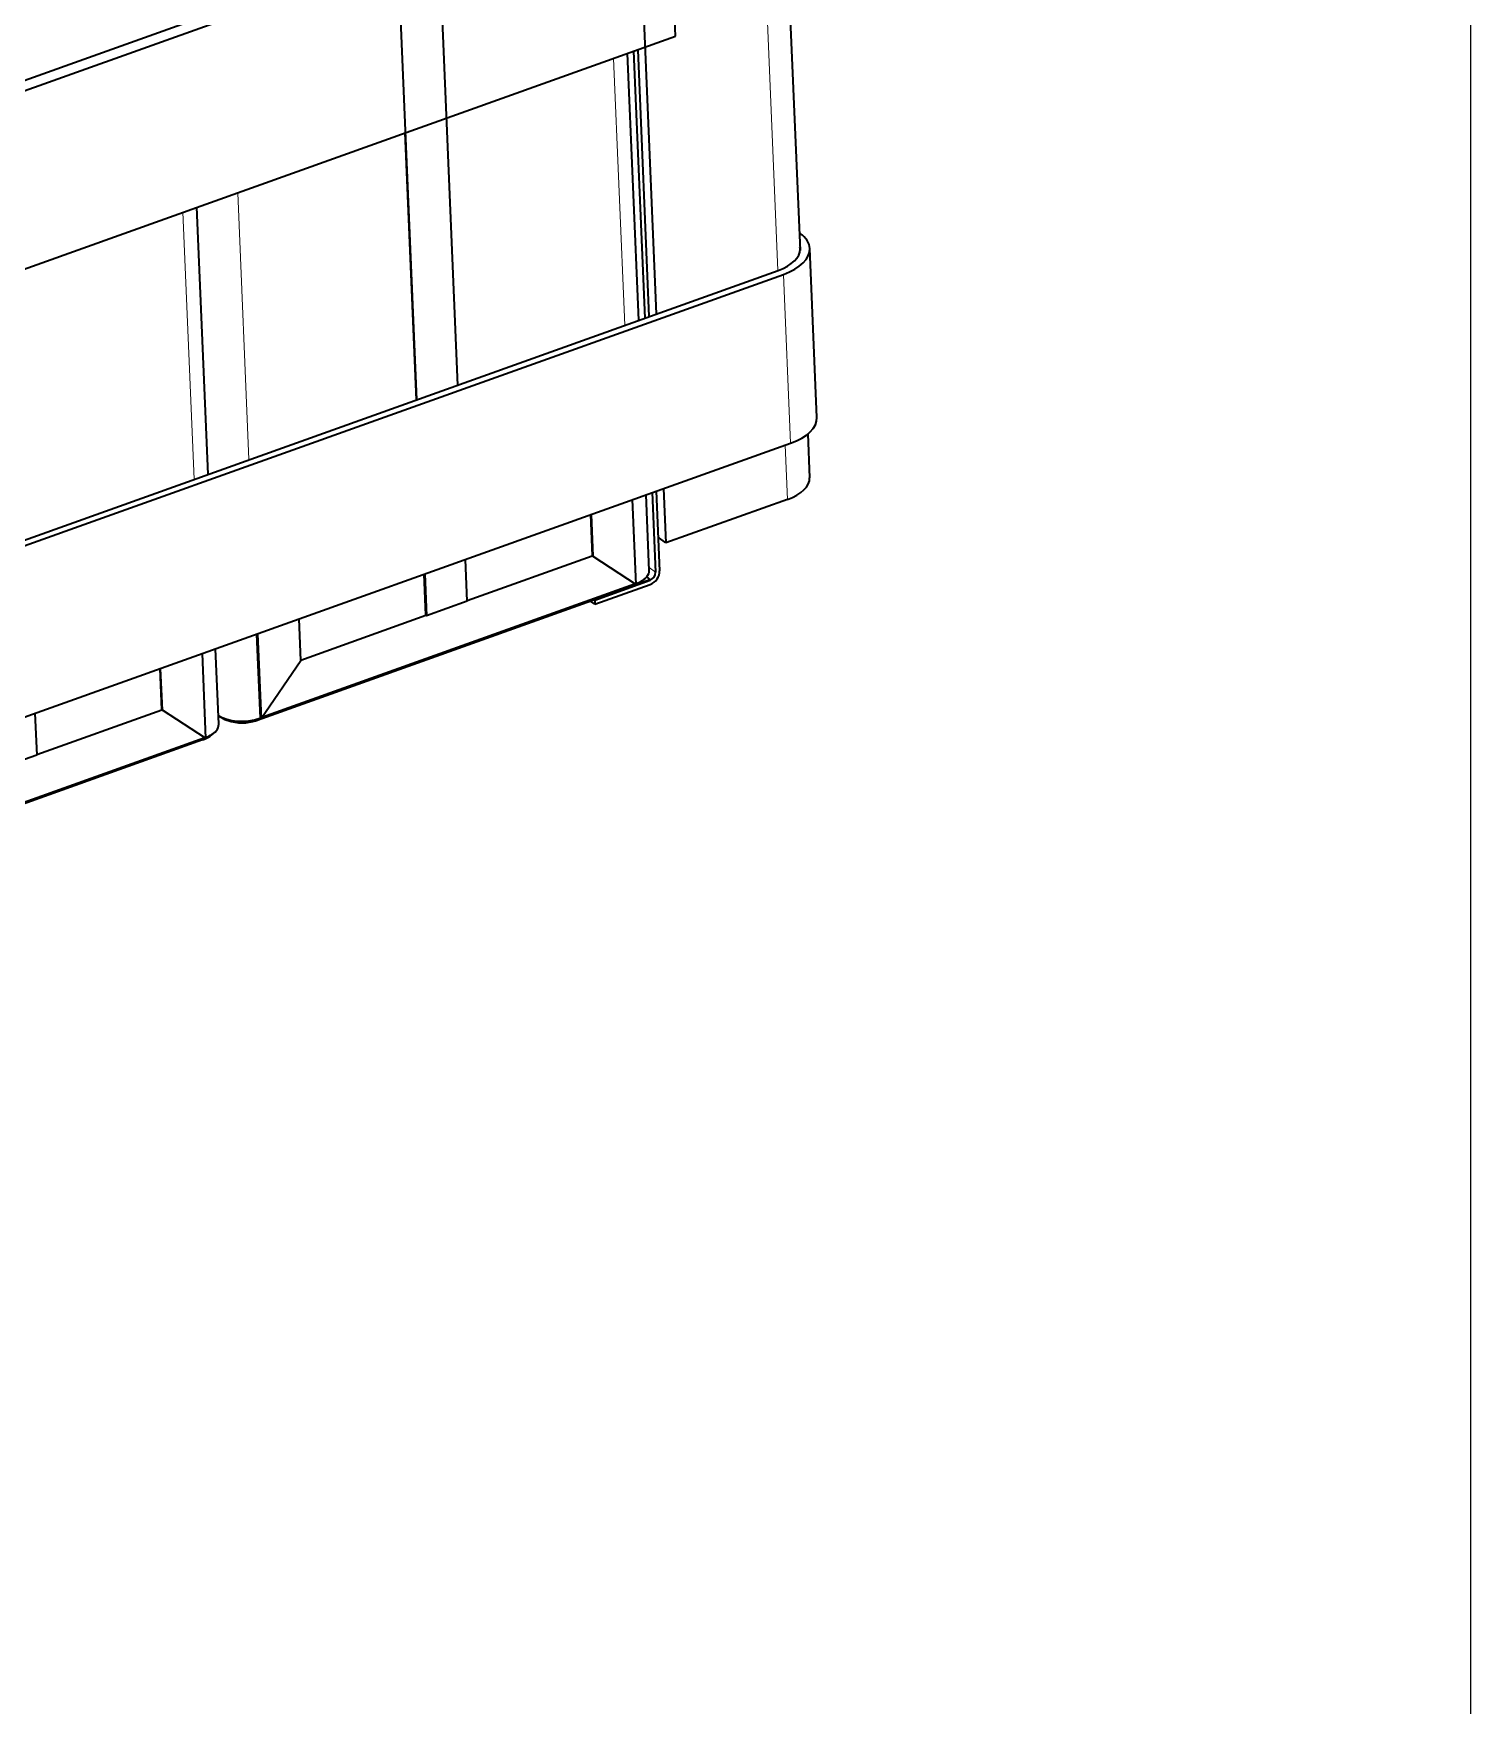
# Model space of a CAD drawing. Extents: x -1334 to -16, y -214 to 699.
# Drawn here: x -163.3 to -15.8, y 6 to 177.6 of the extents above; entities that cross this region are included whole.
import ezdxf

# ---------------------------------------------------------------- set-up
doc = ezdxf.new("R2010")
doc.units = 0

msp = doc.modelspace()

# ---------------------------------------------------------------- linework, layer by layer
at = {"color": 7, "lineweight": 35}
for p, q in [((-122.809, 213.842), (-119.764, 141.516)), ((-123.946, 140.02), (-126.991, 212.346)), ((-101.595, 201.561), (-99.374, 148.806)), ((-411.024, 84.547), (-99.159, 196.054)), ((-412.694, 82.878), (-98.175, 195.334)), ((-85.762, 182.386), (-84.622, 155.314)), ((-411.935, 64.856), (-97.416, 177.312)), ((-101.178, 148.161), (-102.331, 175.554)), ((-101.7, 175.78), (-100.547, 148.387)), ((-101.282, 175.93), (-100.129, 148.536)), ((-123.993, 140.004), (-125.146, 167.397)), ((-145.361, 132.364), (-146.515, 159.757)), ((-421.547, 33.614), (-86.88, 153.274)), ((-421, 33.214), (-86.333, 152.874)), ((-420.271, 15.885), (-85.603, 135.545)), ((-101.774, 120.881), (-140.336, 107.093)), ((-101.524, 121.106), (-139.848, 107.403)), ((-145.957, 105.083), (-184.519, 91.295)), ((-145.707, 105.308), (-184.031, 91.605))]:
    msp.add_line(p, q, dxfattribs=at)
at = {"color": 7, "lineweight": 35, "ltscale": 0.450956}
msp.add_line((-97.416, 177.312), (-98.175, 195.334), dxfattribs=at)
at = {"color": 7, "lineweight": 13}
for p, q in [((-88.069, 181.244), (-86.891, 153.27)), ((-103.774, 175.039), (-102.621, 147.645)), ((-141.183, 133.857), (-142.336, 161.251)), ((-147.957, 159.241), (-146.804, 131.848))]:
    msp.add_line(p, q, dxfattribs=at)
at = {"color": 7, "lineweight": 35, "ltscale": 0.003242}
msp.add_line((-84.699, 157.143), (-84.595, 157.067), dxfattribs=at)
at = {"color": 7, "lineweight": 35, "ltscale": 0.433611}
msp.add_line((-82.889, 138.196), (-83.619, 155.525), dxfattribs=at)
at = {"color": 7, "lineweight": 13, "ltscale": 0.433611}
msp.add_line((-86.333, 152.874), (-85.603, 135.545), dxfattribs=at)
at = {"color": 7, "lineweight": 35, "ltscale": 0.112825}
msp.add_line((-83.83, 136.495), (-83.64, 131.986), dxfattribs=at)
at = {"color": 7, "lineweight": 13, "ltscale": 0.139568}
msp.add_line((-86.137, 135.354), (-85.902, 129.776), dxfattribs=at)
at = {"color": 7, "lineweight": 35, "ltscale": 0.204567}
for p, q in [((-99.793, 130.471), (-99.448, 122.296)), ((-99.374, 130.621), (-99.03, 122.445))]:
    msp.add_line(p, q, dxfattribs=at)
at = {"color": 7, "lineweight": 35, "ltscale": 0.139568}
msp.add_line((-98.62, 130.891), (-98.385, 125.313), dxfattribs=at)
at = {"color": 7, "lineweight": 35, "ltscale": 0.217623}
for p, q in [((-101.443, 121.053), (-101.809, 129.75)), ((-140.288, 115.992), (-139.922, 107.295)), ((-145.993, 113.953), (-145.626, 105.255))]:
    msp.add_line(p, q, dxfattribs=at)
at = {"color": 7, "lineweight": 35, "ltscale": 0.194141}
for p, q in [((-100.097, 122.487), (-100.424, 130.246)), ((-144.28, 106.689), (-144.607, 114.448))]:
    msp.add_line(p, q, dxfattribs=at)
at = {"color": 7, "lineweight": 35, "ltscale": 0.33143}
msp.add_line((-85.902, 129.776), (-98.385, 125.313), dxfattribs=at)
at = {"color": 7, "lineweight": 35, "ltscale": 0.105801}
for p, q in [((-106.119, 128.209), (-105.941, 123.981)), ((-123.014, 117.877), (-123.192, 122.105)), ((-150.125, 108.183), (-150.303, 112.412))]:
    msp.add_line(p, q, dxfattribs=at)
at = {"color": 7, "lineweight": 35, "ltscale": 0.107268}
for p, q in [((-106.067, 128.228), (-105.887, 123.941)), ((-118.777, 119.332), (-118.957, 123.619)), ((-150.07, 108.143), (-150.25, 112.43)), ((-163.141, 107.821), (-162.96, 103.534))]:
    msp.add_line(p, q, dxfattribs=at)
at = {"color": 7, "lineweight": 35, "ltscale": 0.024471}
msp.add_line((-98.385, 125.313), (-99.175, 125.891), dxfattribs=at)
at = {"color": 7, "lineweight": 35, "ltscale": 0.34085}
for p, q in [((-118.779, 119.391), (-105.941, 123.981)), ((-135.852, 113.286), (-123.014, 117.877)), ((-162.963, 103.593), (-150.125, 108.183))]:
    msp.add_line(p, q, dxfattribs=at)
at = {"color": 7, "lineweight": 35, "ltscale": 0.001693}
for p, q in [((-105.941, 123.981), (-105.887, 123.941)), ((-123.014, 117.877), (-122.959, 117.837)), ((-150.125, 108.183), (-150.07, 108.143))]:
    msp.add_line(p, q, dxfattribs=at)
at = {"color": 7, "lineweight": 35, "ltscale": 0.132485}
for p, q in [((-105.887, 123.941), (-101.443, 121.053)), ((-145.626, 105.255), (-150.07, 108.143))]:
    msp.add_line(p, q, dxfattribs=at)
at = {"color": 7, "lineweight": 35, "ltscale": 0.107269}
for p, q in [((-123.14, 122.124), (-122.959, 117.837)), ((-135.85, 113.228), (-136.03, 117.515))]:
    msp.add_line(p, q, dxfattribs=at)
at = {"color": 7, "lineweight": 13, "ltscale": 0.020474}
msp.add_line((-100.109, 122.779), (-99.448, 122.296), dxfattribs=at)
at = {"color": 7, "lineweight": 35, "ltscale": 0.151019}
for p, q in [((-105.697, 119.446), (-100.008, 121.48)), ((-105.697, 119.446), (-100.008, 121.48)), ((-105.678, 119.013), (-99.99, 121.047))]:
    msp.add_line(p, q, dxfattribs=at)
at = {"color": 7, "lineweight": 35, "ltscale": 0.031268}
msp.add_line((-101.19, 121.146), (-100.012, 121.567), dxfattribs=at)
at = {"color": 7, "lineweight": 35, "ltscale": 0.010782}
msp.add_line((-100.012, 121.567), (-100.36, 121.821), dxfattribs=at)
at = {"color": 7, "lineweight": 35, "ltscale": 0.002168}
msp.add_line((-100.008, 121.48), (-100.012, 121.567), dxfattribs=at)
at = {"color": 7, "lineweight": 35, "ltscale": 0.111044}
for p, q in [((-118.777, 119.332), (-122.959, 117.837)), ((-162.96, 103.534), (-167.143, 102.039))]:
    msp.add_line(p, q, dxfattribs=at)
at = {"color": 7, "lineweight": 35, "ltscale": 0.013408}
msp.add_line((-105.678, 119.013), (-106.111, 119.33), dxfattribs=at)
at = {"color": 7, "lineweight": 35, "ltscale": 0.000899192}
msp.add_line((-105.726, 119.468), (-105.697, 119.446), dxfattribs=at)
at = {"color": 7, "lineweight": 35, "ltscale": 0.00077908}
msp.add_line((-105.697, 119.446), (-105.698, 119.477), dxfattribs=at)
at = {"color": 7, "lineweight": 35, "ltscale": 0.01084}
msp.add_line((-105.697, 119.446), (-105.678, 119.013), dxfattribs=at)
at = {"color": 7, "lineweight": 13, "ltscale": 0.215618}
msp.add_line((-140.066, 107.325), (-140.429, 115.942), dxfattribs=at)
at = {"color": 7, "lineweight": 35, "ltscale": 0.214802}
msp.add_line((-140.387, 115.956), (-140.026, 107.371), dxfattribs=at)
at = {"color": 7, "lineweight": 35, "ltscale": 0.179891}
msp.add_line((-139.922, 107.295), (-135.85, 113.228), dxfattribs=at)
at = {"color": 7, "lineweight": 35, "ltscale": 0.00279}
msp.add_line((-144.228, 107.517), (-144.318, 107.583), dxfattribs=at)
at = {"color": 7, "lineweight": 35, "ltscale": 0.001851}
msp.add_line((-139.996, 107.35), (-140.066, 107.325), dxfattribs=at)
at = {"color": 7, "lineweight": 35, "ltscale": 0.003274}
msp.add_line((-140.027, 107.372), (-139.922, 107.295), dxfattribs=at)
msp.add_lwpolyline([(-1333.745, 699.278), (-15.807, 699.278), (-15.807, -213.893), (-1333.745, -213.893)], close=True)
at = {"color": 7, "lineweight": 35}
msp.add_lwpolyline([(-144.228, 107.517), (-143.648, 107.182), (-143.017, 106.964), (-142.252, 106.843), (-141.496, 106.847), (-140.777, 106.962), (-140.336, 107.093)], dxfattribs=at)
for centre, major_axis, ratio, start_param, end_param in [((-89.613, 155.272), (5.995, 0.252), 0.4979214, 0.0001151, 0.5579785), ((-89.613, 155.272), (4.996, 0.21), 0.4979214, 5.2703675, 6.2833005), ((-89.613, 155.272), (5.995, 0.252), 0.4979214, 5.2703675, 6.2833005), ((-89.613, 155.272), (4.996, 0.21), 0.4979214, 0.0001151, 0.0675951), ((-88.884, 137.943), (5.995, 0.252), 0.4979214, 5.2703675, 6.2833005), ((-88.636, 131.775), (-4.996, -0.21), 0.4979214, 2.1287748, 3.1417078), ((-103.204, 122.356), (-3.107, -0.131), 0.4979214, 2.713655, 3.1417078), ((-100.034, 122.087), (-0.413, -0.565), 0.7356881, 0.8258646, 2.3966609), ((-100.034, 122.087), (-0.708, -0.969), 0.7356881, 0.8258646, 2.3966609), ((-105.085, 124.935), (5.073, -2.594), 0.6828023, 5.7124157, 6.1267815), ((-103.204, 122.356), (-3.107, -0.131), 0.4979214, 2.1509839, 2.713655), ((-147.388, 106.558), (-3.107, -0.131), 0.4979214, 2.713655, 3.1417078), ((-141.766, 108.568), (3.107, 0.131), 0.4979214, 3.7278084, 5.2703675), ((-149.269, 109.137), (5.073, -2.594), 0.6828023, 5.7124157, 6.1267815), ((-147.388, 106.558), (-3.107, -0.131), 0.4979214, 2.1509839, 2.713655)]:
    msp.add_ellipse(centre, major_axis=major_axis, ratio=ratio, start_param=start_param, end_param=end_param, dxfattribs=at)
at = {"color": 7, "lineweight": 13}
for centre, major_axis, ratio, start_param, end_param in [((-102.484, 122.867), (-0.71, 1.987), 0.4591702, 3.141572, 3.4768734), ((-142.983, 109.22), (-1.245, -1.703), 0.7356881, 6.2081788, 6.283198), ((-141.046, 109.08), (0.71, -1.987), 0.4591702, 6.2831761, 6.6330728), ((-146.667, 107.07), (-0.71, 1.987), 0.4591702, 3.141572, 3.4768734)]:
    msp.add_ellipse(centre, major_axis=major_axis, ratio=ratio, start_param=start_param, end_param=end_param, dxfattribs=at)

doc.saveas('drawing.dxf')
